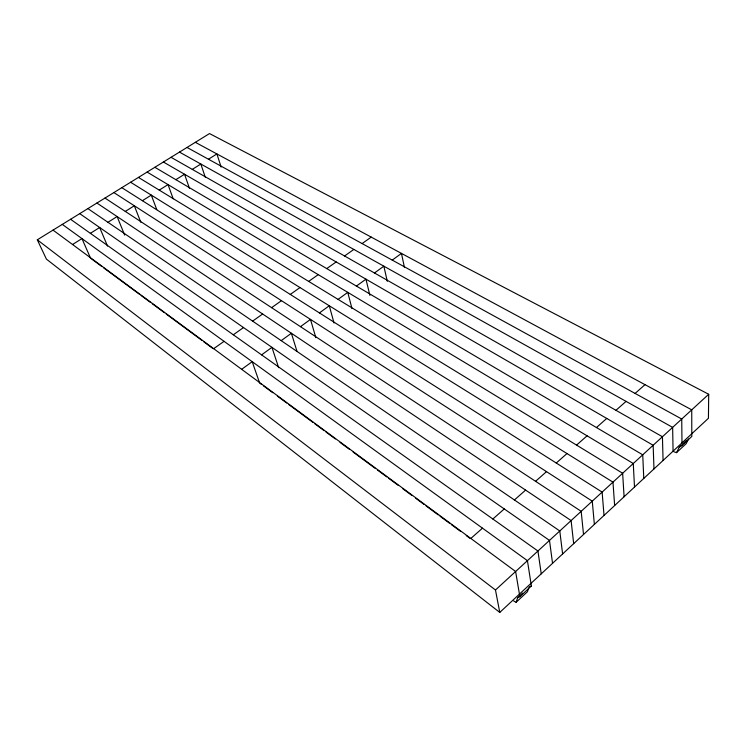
<?xml version="1.0" encoding="UTF-8"?>
<svg xmlns="http://www.w3.org/2000/svg" width="746" height="746" viewBox="0 0 746 746"><rect width="100%" height="100%" fill="white"/><g stroke="black" fill="none" stroke-linecap="round" stroke-linejoin="round"><path stroke-width="1.12" d="M708.7 394.27L708.43 418.273L499.764 612.429L46.411 259.114L37.3 239.811L209.514 133.571L708.7 394.27L495.475 589.993L499.764 612.429M513.649 600.94L516.111 602.302L517.677 597.658L522.592 593.089M673.871 451.75L676.529 452.654L679.252 447.18L680.874 445.66M528.681 587.923L527.487 591.699L516.111 602.302M688.474 438.937L686.217 443.618L676.529 452.654M683.308 443.394L686.562 440.364M517.677 597.658L519.869 596.688L531.376 585.964L527.422 560.656L62.3 224.387M679.252 447.18L682.012 445.586L691.803 436.466L691.738 409.843L195.331 142.318M470.838 538.453L482.485 528.168M492.854 519.011L504.268 508.94M514.423 499.969L525.604 490.103M535.553 481.31L546.501 471.64M556.264 463.024L566.988 453.549M576.555 445.101L587.074 435.813M596.446 427.533L606.759 418.431M615.954 410.309L626.071 401.376M635.088 393.422L645.01 384.656M241.657 369.317L252.195 361.679L259.627 383.015L261.501 384.395M261.594 354.863L271.954 347.347L278.64 367.675M281.195 340.642L291.378 333.257L297.048 351.497M300.47 326.664L310.485 319.391L315.838 337.677M319.428 312.91L329.284 305.767L334.031 323.009M338.078 299.379L347.767 292.357L351.963 308.555M356.42 286.082L365.95 279.163L369.895 295.388M374.464 272.989L383.845 266.182L387.305 281.354M392.228 260.102L401.46 253.407L404.463 267.516M213.692 348.68L224.061 341.332M233.311 334.786L243.513 327.559M252.614 321.116L262.648 314.01M271.6 307.669L281.466 300.675M290.278 294.437L299.995 287.555M308.667 281.41L318.225 274.649M326.757 268.597L336.166 261.939M344.568 255.99L353.837 249.425M362.108 243.569L371.228 237.107M72.539 244.511L81.957 238.599L90.564 258.181M90.369 233.321L99.656 227.502L107.517 246.059M107.956 222.289L117.103 216.545L124.685 235.13M125.291 211.416L134.317 205.756L140.808 222.28M142.383 200.693L151.289 195.107L156.763 209.579M159.243 190.109L168.027 184.607L173.193 198.79M175.879 179.674L184.542 174.247L189.503 188.44M192.281 169.389L200.833 164.027L205.234 177.128M208.47 159.234L216.899 153.937L221.133 167.048M529.138 586.99L531.376 585.964M187.013 147.456L681.732 419.028L682.012 445.586M179.469 152.1L672.64 427.374L673.069 451.171M171.039 157.303L662.429 436.736L663.073 460.478M163.402 162.022L653.151 445.259L653.981 468.936M154.851 167.291L642.735 454.818L643.779 478.428M147.111 172.065L633.27 463.508L634.501 487.054M138.458 177.408L622.64 473.262L624.094 496.733M130.606 182.248L612.97 482.14L614.639 505.546M121.831 187.666L602.125 492.099L604.018 515.421M113.877 192.571L592.259 501.153L594.366 524.41M104.981 198.054L581.181 511.318L583.521 534.49M96.915 203.033L571.1 520.568L573.665 543.657M87.897 208.591L559.789 530.956L562.605 553.952M79.729 213.636L549.494 540.402L552.544 563.314M70.581 219.277L537.941 551.014L541.242 573.833M53.031 230.104L515.617 571.501L519.869 596.688M91.497 258.871L101.782 266.462M103.657 267.842L139.185 294.083M141.05 295.463L150.403 302.363M152.277 303.743L164.428 312.723M166.302 314.103L201.83 340.335M203.695 341.724L213.048 348.624M263.366 385.785L272.719 392.685M277.391 396.135L286.744 403.045M288.609 404.425L312.919 422.376M314.793 423.756L324.146 430.656M326.011 432.037L335.364 438.946M340.036 442.397L349.389 449.297M353.128 452.067L375.564 468.637M377.439 470.017L386.792 476.918M388.657 478.298L398.01 485.208M402.681 488.658L412.034 495.558M415.774 498.319L424.185 504.538M426.059 505.919L438.21 514.889M440.084 516.269L449.437 523.179M451.302 524.559L460.655 531.46M466.259 535.609L469.999 538.37M37.3 239.811L495.475 589.993"/></g></svg>
